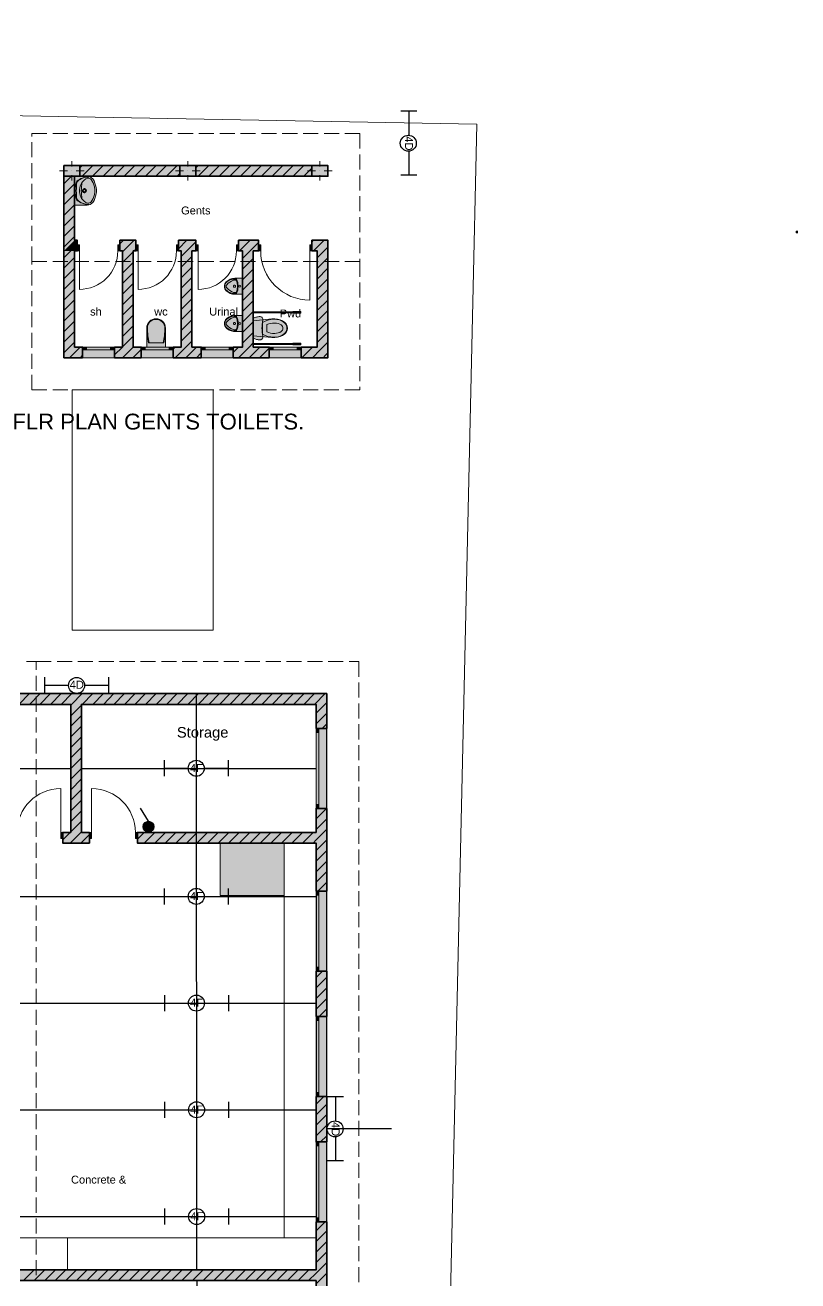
# Model space of a CAD drawing. Header units: millimetres. Extents: x 140718 to 249917, y 39137 to 308394.
# Drawn here: x 235426 to 249917, y 100326 to 123857 of the extents above; entities that cross this region are included whole.
import ezdxf

# ---------------------------------------------------------------- set-up
doc = ezdxf.new("R2010")
doc.units = ezdxf.units.MM
doc.layers.get('0').update_dxf_attribs({"color": 1})
for name, color, linetype in [('lights', 1, 'Continuous'), ('PDF_2D Drafting - General', 7, 'Continuous'), ('PLACEMENT', 40, 'Continuous')]:
    doc.layers.add(name, color=color, linetype=linetype)
for name, color, linetype, true_color in [('PDF_Geometry', 7, 'Continuous', 0xff6600), ('PDF_Interior$-$Furniture$', 7, 'Continuous', 0x6a6a6a), ('PDF_Shell - Roof', 7, 'Continuous', 0xbf8080), ('PDF_Solid Fills', 7, 'Continuous', 0xffffff), ('PDF_Structural - Bearing', 7, 'Continuous', 0xffffff)]:
    doc.layers.add(name, color=color, linetype=linetype, true_color=true_color)
doc.styles.add('PDF Arial-BoldMT', font='arial.ttf')
doc.styles.add('PDF ArialMT', font='arial.ttf')
doc.styles.get("Standard").update_dxf_attribs({"font": 'arial.ttf'})

# ---------------------------------------------------------------- blocks, each defined once
blk = doc.blocks.new('4feet')
at = {"layer": 'lights'}
for p, q in [((-599, 151), (-599, -149)), ((-599, 1), (-149, 1)), ((151, 1), (601, 1)), ((601, 151), (601, -149))]:
    blk.add_line(p, q, dxfattribs=at)
blk.add_circle((1, 1), 150, dxfattribs=at)
at = {"layer": 'lights', "insert": (-118, 81), "char_height": 150, "attachment_point": 1}
blk.add_mtext_dynamic_manual_height_columns('4F', width=300, gutter_width=12.5, heights=[0], dxfattribs=at)
blk = doc.blocks.new('4security')
at = {"layer": 'lights'}
for p, q in [((-601, 157), (-601, -143)), ((-601, 7), (-150, 7)), ((150, 7), (600, 7)), ((600, 157), (600, -143))]:
    blk.add_line(p, q, dxfattribs=at)
blk.add_circle((0, 0), 150, dxfattribs=at)
at = {"layer": 'lights', "insert": (-131, 87), "char_height": 150, "attachment_point": 1}
blk.add_mtext_dynamic_manual_height_columns('4D', width=150, gutter_width=12.5, heights=[0], dxfattribs=at)
blk = doc.blocks.new('4sec')
at = {"layer": 'lights'}
blk.add_blockref('4security', (8, -3), dxfattribs=at)
blk = doc.blocks.new('1G1W')
h = blk.add_hatch()
h.set_pattern_fill('ANGLE', color=256)
h.set_pattern_definition([(0, (-2135.7975, -2014.7485), (0, 6.985), [5.08, -1.905]), (90, (-2135.7975, -2014.7485), (-6.985, 4e-16), [5.08, -1.905])])
h.paths.add_polyline_path([(100, 0, 1), (-100, 0, 1)])
blk.add_line((-154, 344), (-4, 100))
blk.add_circle((0, 0), 100)

msp = doc.modelspace()

# ---------------------------------------------------------------- hatches: boundary and pattern name
at = {"layer": 'PDF_Interior$-$Furniture$', "true_color": 0xffffff, "transparency": 33554559}
for points in [[(236583, 120485), (236591, 120485), (236599, 120485), (236615, 120487), (236630, 120491), (236645, 120497), (236659, 120505), (236673, 120514), (236685, 120524), (236696, 120536), (236708, 120554), (236719, 120572), (236728, 120591), (236736, 120611), (236744, 120634), (236749, 120652), (236754, 120673), (236758, 120694), (236761, 120715), (236763, 120736), (236764, 120755), (236763, 120774), (236761, 120795), (236758, 120816), (236754, 120837), (236749, 120858), (236743, 120879), (236736, 120899), (236728, 120918), (236719, 120938), (236708, 120956), (236696, 120974), (236685, 120986), (236673, 120996), (236659, 121005), (236645, 121013), (236630, 121018), (236615, 121022), (236599, 121025), (236583, 121025), (236354, 121025), (236354, 120485)], [(239504, 119113), (239361, 119113), (239350, 119113), (239339, 119113), (239328, 119111), (239317, 119109), (239306, 119107), (239295, 119104), (239285, 119100), (239274, 119096), (239264, 119091), (239254, 119086), (239244, 119080), (239234, 119074), (239225, 119068), (239216, 119061), (239208, 119054), (239200, 119046), (239192, 119038), (239184, 119029), (239178, 119019), (239173, 119008), (239169, 118998), (239166, 118986), (239164, 118975), (239164, 118963), (239504, 118963)], [(239504, 118813), (239504, 118963), (239164, 118963), (239164, 118952), (239166, 118940), (239169, 118929), (239173, 118918), (239178, 118908), (239184, 118898), (239192, 118889), (239200, 118880), (239208, 118873), (239216, 118866), (239225, 118859), (239234, 118852), (239244, 118846), (239254, 118841), (239264, 118836), (239274, 118831), (239285, 118827), (239295, 118823), (239306, 118820), (239317, 118817), (239328, 118815), (239339, 118814), (239350, 118813), (239361, 118813)], [(239504, 118416), (239361, 118416), (239350, 118416), (239339, 118416), (239328, 118414), (239317, 118412), (239306, 118410), (239295, 118407), (239285, 118403), (239274, 118399), (239264, 118394), (239254, 118389), (239244, 118383), (239234, 118377), (239225, 118371), (239216, 118364), (239208, 118357), (239200, 118350), (239192, 118341), (239184, 118332), (239178, 118322), (239173, 118312), (239169, 118301), (239166, 118289), (239164, 118278), (239164, 118266), (239504, 118266)], [(239704, 117991), (239719, 117984), (239734, 117978), (239750, 117972), (239766, 117968), (239782, 117965), (239799, 117962), (239816, 117961), (239832, 117960), (239844, 117961), (239855, 117965), (239865, 117971), (239873, 117979), (239879, 117989), (239883, 118000), (239885, 118012), (239884, 118023), (239877, 118061), (239872, 118100), (239869, 118139), (239868, 118178), (239869, 118217), (239872, 118255), (239877, 118294), (239884, 118332), (239885, 118344), (239883, 118355), (239879, 118366), (239873, 118376), (239865, 118384), (239855, 118390), (239844, 118394), (239832, 118395), (239816, 118395), (239799, 118393), (239782, 118391), (239766, 118387), (239750, 118383), (239734, 118378), (239719, 118371), (239704, 118364)], [(237883, 118355), (237874, 118355), (237866, 118354), (237857, 118353), (237849, 118352), (237840, 118350), (237832, 118348), (237824, 118345), (237816, 118342), (237808, 118338), (237800, 118335), (237793, 118330), (237786, 118326), (237779, 118321), (237772, 118316), (237765, 118310), (237759, 118304), (237753, 118298), (237748, 118292), (237742, 118285), (237737, 118278), (237733, 118271), (237729, 118263), (237725, 118256), (237721, 118248), (237718, 118240), (237715, 118232), (237713, 118224), (237711, 118215), (237710, 118207), (237709, 118198), (237708, 118190), (237708, 118181), (237708, 117825), (237883, 117825)], [(237883, 118355), (237883, 117825), (238058, 117825), (238058, 118181), (238058, 118190), (238057, 118198), (238056, 118207), (238054, 118215), (238053, 118224), (238050, 118232), (238048, 118240), (238045, 118248), (238041, 118256), (238037, 118263), (238033, 118271), (238028, 118278), (238023, 118285), (238018, 118292), (238013, 118298), (238007, 118304), (238000, 118310), (237994, 118316), (237987, 118321), (237980, 118326), (237973, 118330), (237965, 118335), (237958, 118338), (237950, 118342), (237942, 118345), (237934, 118348), (237925, 118350), (237917, 118352), (237909, 118353), (237900, 118354), (237892, 118355)], [(239504, 118116), (239504, 118266), (239164, 118266), (239164, 118255), (239166, 118243), (239169, 118232), (239173, 118221), (239178, 118211), (239184, 118201), (239192, 118192), (239200, 118183), (239208, 118176), (239216, 118169), (239225, 118162), (239234, 118156), (239244, 118149), (239254, 118144), (239264, 118139), (239274, 118134), (239285, 118130), (239295, 118126), (239306, 118123), (239317, 118120), (239328, 118119), (239339, 118117), (239350, 118117), (239361, 118116)], [(240157, 118008), (240207, 118021), (240254, 118040), (240291, 118065), (240320, 118098), (240337, 118137), (240344, 118178), (240337, 118219), (240320, 118257), (240291, 118290), (240254, 118316), (240207, 118335), (240157, 118347), (240106, 118353), (240054, 118351), (239704, 118319), (239704, 118037), (240054, 118004), (240106, 118003)]]:
    msp.add_hatch(color=7, dxfattribs=at).paths.add_polyline_path(points)
at = {"layer": 'PDF_Structural - Bearing', "transparency": 33554559}
for color, points in [(7, [(236154, 119625), (236354, 119825), (236404, 119825), (236404, 119740), (236404, 119625)]), (7, [(237204, 119825), (237504, 119825), (237504, 119740), (237504, 119625), (237204, 119625), (237204, 119740)]), (7, [(238304, 119740), (238304, 119825), (238629, 119825), (238629, 119740), (238629, 119625), (238304, 119625)]), (7, [(239429, 119740), (239429, 119825), (239804, 119825), (239804, 119740), (239804, 119625), (239429, 119625)]), (7, [(240804, 119825), (241104, 119825), (240904, 119625), (240804, 119625), (240804, 119740)]), (7, [(236154, 117625), (236354, 117825), (236504, 117825), (236504, 117775), (236504, 117625)]), (256, [(237104, 117825), (237104, 117775), (237104, 117625), (236504, 117625), (236504, 117775), (236504, 117825)]), (7, [(237104, 117775), (237104, 117825), (237604, 117825), (237604, 117775), (237604, 117625), (237104, 117625)]), (256, [(238204, 117825), (238204, 117775), (238204, 117625), (237604, 117625), (237604, 117775), (237604, 117825)]), (7, [(238204, 117625), (238204, 117775), (238204, 117825), (238729, 117825), (238729, 117775), (238729, 117625)]), (256, [(239329, 117825), (239329, 117775), (239329, 117625), (238729, 117625), (238729, 117775), (238729, 117825)]), (7, [(239329, 117625), (239329, 117775), (239329, 117825), (240004, 117825), (240004, 117775), (240004, 117625)]), (256, [(240604, 117825), (240604, 117775), (240604, 117625), (240004, 117625), (240004, 117775), (240004, 117825)]), (7, [(240604, 117775), (240604, 117825), (240904, 117825), (241104, 117625), (240604, 117625)]), (7, [(241083, 111330), (241083, 110680), (240933, 110680), (240883, 110680), (240883, 111130)]), (256, [(240883, 109180), (240883, 110680), (240933, 110680), (241083, 110680), (241083, 109180), (240933, 109180)]), (7, [(240883, 107630), (240883, 109180), (240933, 109180), (241083, 109180), (241083, 107630), (240933, 107630)]), (7, [(236133, 108730), (236633, 108730), (236633, 108615), (236633, 108530), (236133, 108530), (236133, 108615)]), (7, [(237533, 108730), (240883, 108730), (240883, 108530), (237533, 108530), (237533, 108615)]), (256, [(240883, 106130), (240883, 107630), (240933, 107630), (241083, 107630), (241083, 106130), (240933, 106130)]), (7, [(240883, 105281), (240883, 106130), (240933, 106130), (241083, 106130), (241083, 105281), (240933, 105281)]), (256, [(240883, 103781), (240883, 105281), (240933, 105281), (241083, 105281), (241083, 103781), (240933, 103781)]), (7, [(240883, 102931), (240883, 103781), (240933, 103781), (241083, 103781), (241083, 102931), (240933, 102931)]), (256, [(240883, 101431), (240883, 102931), (240933, 102931), (241083, 102931), (241083, 101431), (240933, 101431)]), (7, [(240883, 99431), (240883, 101431), (240933, 101431), (241083, 101431), (241083, 99431), (240933, 99431)])]:
    msp.add_hatch(color=color, dxfattribs=at).paths.add_polyline_path(points)

# ---------------------------------------------------------------- linework, layer by layer
at = {"layer": 'PDF_2D Drafting - General', "color": 8, "lineweight": 15, "true_color": 0x7f7f7f}
for points in [[(142093, 41467), (142712, 123857), (243894, 121999), (242082, 41467)], [(240283, 101131), (240283, 108530)], [(232485, 106830), (232485, 101131), (240883, 101131)], [(236223, 100531), (236223, 101131)]]:
    msp.add_lwpolyline(points, dxfattribs=at)
at = {"layer": 'PDF_2D Drafting - General', "lineweight": 13}
msp.add_lwpolyline([(236306, 117025), (238954, 117025), (238954, 112519), (236306, 112519)], close=True, dxfattribs=at)
at = {"layer": 'PDF_Geometry', "color": 39, "lineweight": 13, "true_color": 0x573938}
msp.add_lwpolyline([(249917, 119996), (249884, 119996), (249884, 119963), (249917, 119963)], dxfattribs=at)
at = {"layer": 'PDF_Interior$-$Furniture$', "lineweight": 20}
for points in [[(236764, 120755, 0.018679), (236763, 120774, 0.096344), (236719, 120938, 0.049445), (236696, 120974, 0.227462), (236588, 121025, 0.010566), (236583, 121025), (236354, 121025), (236354, 120485), (236583, 120485, 0.010647), (236588, 120485, 0.227449), (236696, 120536, 0.049467), (236719, 120572, 0.096326), (236763, 120736, 0.018663)], [(236725, 120829, 0.12806), (236663, 120964, 0.218033), (236602, 120992, 0.016418), (236597, 120992, 0.156079), (236483, 120898, 0.135923), (236448, 120774, 0.018288), (236449, 120755, 0.018247), (236448, 120736, 0.135923), (236483, 120611, 0.156083), (236597, 120518, 0.016418), (236602, 120518, 0.218028), (236663, 120546, 0.128026), (236725, 120681, 0.058839), (236734, 120755, 0.058852)], [(239386, 119077, 0.25868), (239342, 119100, 0.025019), (239338, 119100, 0.148208), (239206, 119044, 0.211776), (239170, 118963, 0.211797), (239206, 118883, 0.148206), (239338, 118827, 0.025043), (239342, 118826, 0.25868), (239386, 118850, 0.079386), (239398, 118877, 0.057137), (239408, 118963, 0.05713), (239398, 119050, 0.079389)], [(239386, 118380, 0.258643), (239342, 118404, 0.022546), (239338, 118403, 0.148128), (239206, 118347, 0.211743), (239170, 118266, 0.211685), (239206, 118186, 0.148133), (239338, 118130, 0.022546), (239342, 118129, 0.258656), (239386, 118153, 0.079228), (239398, 118180, 0.057106), (239408, 118266, 0.05712), (239398, 118353, 0.079228)], [(240116, 118345, 0.013772), (240102, 118345, 0.005905), (240092, 118345, 0.133325), (239877, 118287), (239877, 118178), (239877, 118069, 0.133373), (240092, 118010, 0.005905), (240102, 118011, 0.013772), (240116, 118010, 0.214635), (240308, 118097, 0.158582), (240335, 118178, 0.158576), (240308, 118259, 0.214592)], [(240229, 118240, 0.140197), (240106, 118275, 0.004945), (240101, 118275, 0.100905), (239959, 118246), (239959, 118178), (239959, 118109, 0.100905), (240101, 118080, 0.004945), (240106, 118080, 0.140199), (240229, 118116, 0.234015), (240261, 118178, 0.234015)]]:
    msp.add_lwpolyline(points, format="xyb", close=True, dxfattribs=at)
for points in [[(236365, 120749, 0.055586), (236382, 120601, 0.166138), (236397, 120576, 0.173325), (236612, 120499, 0.003235), (236618, 120499, -0.00439), (236612, 120499, -0.182842), (236412, 120575, -0.179667), (236397, 120603, -0.033327), (236386, 120755, -0.032529), (236397, 120907, -0.179182), (236412, 120935, -0.182799), (236614, 121011, 0.172867), (236397, 120934, 0.16266), (236382, 120909, 0.055268), (236365, 120760)], [(236492, 120906, 0.038282), (236480, 120755, 0.038246), (236492, 120604)], [(239199, 119046, 0.204179), (239163, 118963, 0.204196), (239199, 118880, 0.095033), (239273, 118831, 0.104397), (239356, 118813, 0.005731), (239361, 118813), (239504, 118813), (239504, 119113), (239361, 119113, 0.005731), (239356, 119113, 0.104528), (239273, 119096, 0.095029), (239199, 119046)], [(239378, 119078, 0.087907), (239356, 119082, 0.090302), (239334, 119078, 0.105757), (239207, 118993, 0.187475), (239196, 118963, 0.187532), (239208, 118934, 0.105757), (239333, 118849, 0.090307), (239356, 118845, 0.087907), (239378, 118848)], [(239199, 118350, 0.204095), (239163, 118266, 0.20418), (239199, 118183, 0.095256), (239273, 118134, 0.104538), (239356, 118116, 0.002869), (239361, 118116), (239504, 118116), (239504, 118416), (239361, 118416, 0.002869), (239356, 118416, 0.104528), (239273, 118399, 0.095136), (239199, 118350)], [(239378, 118382, 0.087366), (239356, 118385, 0.09035), (239334, 118381, 0.105763), (239207, 118296, 0.187476), (239196, 118266, 0.187484), (239208, 118237, 0.10582), (239333, 118152, 0.090843), (239356, 118148, 0.087366), (239378, 118152)], [(238058, 118181, 0.414314), (237883, 118355, 0.414325), (237708, 118181), (237708, 117825), (238058, 117825), (238058, 118181, -0.04745), (238028, 117903), (237738, 117903, -0.04745), (237708, 118181)], [(238016, 117903, 0.047856), (238047, 118181, 0.414235), (237883, 118344, 0.414422), (237720, 118182, 0.04783), (237750, 117903)]]:
    msp.add_lwpolyline(points, format="xyb", dxfattribs=at)
for points in [[(236354, 120840), (236354, 120670)], [(236492, 120755), (236521, 120755)], [(236537, 120800), (236537, 120771)], [(236537, 120738), (236537, 120709)], [(236554, 120755), (236583, 120755)], [(239334, 118971), (239334, 118955)], [(239346, 118982), (239361, 118982)], [(239361, 118944), (239346, 118944)], [(239373, 118971), (239373, 118955)], [(239334, 118274), (239334, 118258)], [(239346, 118285), (239361, 118285)], [(239361, 118248), (239346, 118248)], [(239373, 118274), (239373, 118258)], [(239877, 118287), (239877, 118287)], [(239959, 118246), (239959, 118246)], [(240102, 118345), (240102, 118345)], [(240106, 118275), (240106, 118275)], [(240229, 118240), (240229, 118240)], [(240261, 118178), (240261, 118178)], [(240308, 118259), (240308, 118259)], [(240335, 118178), (240335, 118178)], [(240102, 118011), (240102, 118011)], [(240106, 118080), (240106, 118080)], [(240229, 118116), (240229, 118116)], [(240308, 118097), (240308, 118097)]]:
    msp.add_lwpolyline(points, dxfattribs=at)
for points in [[(239709, 118495), (239704, 118495), (239704, 118455), (239709, 118455)], [(239719, 117984), (239734, 117978), (239750, 117972), (239766, 117968), (239782, 117965), (239799, 117962), (239816, 117961), (239832, 117960), (239844, 117961), (239855, 117965), (239865, 117971), (239873, 117979), (239879, 117989), (239883, 118000), (239885, 118012), (239884, 118023), (239877, 118061), (239872, 118100), (239869, 118139), (239868, 118178), (239869, 118217), (239872, 118255), (239877, 118294), (239884, 118332), (239885, 118344), (239883, 118355), (239879, 118366), (239873, 118376), (239865, 118384), (239855, 118390), (239844, 118394), (239832, 118395), (239816, 118395), (239799, 118393), (239782, 118391), (239766, 118387), (239750, 118383), (239734, 118378), (239719, 118371), (239704, 118364), (239704, 117991)], [(240444, 118465), (240444, 118485), (239709, 118485), (239709, 118465)], [(240594, 118460), (240594, 118490), (240444, 118490), (240444, 118460)], [(240207, 118021), (240254, 118040), (240291, 118065), (240320, 118098), (240337, 118137), (240344, 118178), (240337, 118219), (240320, 118257), (240291, 118290), (240254, 118316), (240207, 118335), (240157, 118347), (240106, 118353), (240054, 118351), (239704, 118319), (239704, 118037), (240054, 118004), (240106, 118003), (240157, 118008)], [(239709, 117900), (239704, 117900), (239704, 117860), (239709, 117860)], [(240594, 117865), (240594, 117895), (240444, 117895), (240444, 117865)], [(240444, 117870), (240444, 117890), (239709, 117890), (239709, 117870)]]:
    msp.add_lwpolyline(points, close=True, dxfattribs=at)
at = {"layer": 'PDF_Interior$-$Furniture$', "color": 104, "lineweight": 20, "true_color": 0x029e21}
msp.add_lwpolyline([(240283, 107550), (239083, 107550), (239083, 108530), (240283, 108530)], close=True, dxfattribs=at)
at = {"layer": 'PDF_Interior$-$Furniture$', "lineweight": 20}
for radius in [35, 25]:
    msp.add_circle((236537, 120755), radius, dxfattribs=at)
for centre, radius, start, end in [((236612, 120664), 347, 89.0576, 90.0192), ((236613, 120684), 327, 89.1993, 89.8894), ((239351, 119070), 44.6, 36.1949, 77.4139), ((239273, 119014), 141, 9.4114, 35.6567), ((239273, 118913), 141, 324.3438, 350.588), ((239019, 118963), 400, 0.0553, 10.6743), ((239019, 118964), 400, 349.326, 359.9464), ((239351, 118857), 44.6, 282.5853, 323.8063), ((239351, 118373), 44.5, 36.16, 77.445), ((239273, 118317), 141, 9.4139, 35.665), ((239351, 118160), 44.5, 282.5527, 323.8385), ((239273, 118216), 141, 324.3353, 350.5966), ((239020, 118266), 400, 0.052, 10.6777), ((239020, 118267), 400, 349.324, 359.9462)]:
    msp.add_arc(centre, radius, start, end, dxfattribs=at)
for points in [[(236365, 120755), (236365, 120757), (236365, 120758), (236365, 120760)], [(236365, 120749), (236365, 120751), (236365, 120753), (236365, 120755)], [(239334, 118971), (239334, 118977), (239339, 118982), (239345, 118982)], [(239345, 118944), (239339, 118944), (239334, 118949), (239334, 118955)], [(239360, 118982), (239366, 118982), (239372, 118977), (239372, 118971)], [(239372, 118955), (239372, 118949), (239366, 118944), (239360, 118944)], [(239454, 118982), (239444, 118982), (239435, 118974), (239435, 118963)], [(239435, 118963), (239435, 118953), (239444, 118945), (239454, 118945)], [(239473, 118963), (239473, 118974), (239464, 118982), (239454, 118982)], [(239454, 118945), (239464, 118945), (239473, 118953), (239473, 118963)], [(237719, 118179), (237719, 118180), (237719, 118181), (237719, 118181)], [(239334, 118274), (239334, 118280), (239339, 118285), (239345, 118285)], [(239345, 118248), (239339, 118248), (239334, 118252), (239334, 118258)], [(239360, 118285), (239366, 118285), (239372, 118280), (239372, 118274)], [(239372, 118258), (239372, 118252), (239366, 118248), (239360, 118248)], [(239454, 118285), (239444, 118285), (239435, 118277), (239435, 118266)], [(239435, 118266), (239435, 118256), (239444, 118248), (239454, 118248)], [(239473, 118266), (239473, 118277), (239464, 118285), (239454, 118285)], [(239454, 118248), (239464, 118248), (239473, 118256), (239473, 118266)]]:
    msp.add_open_spline(points, degree=3, dxfattribs=at)
at = {"layer": 'PDF_Interior$-$Furniture$', "color": 7, "lineweight": 0, "true_color": 0xffffff, "transparency": 33554559}
for points in [[(239709, 118455), (239709, 118495), (239704, 118455), (239704, 118495)], [(239709, 118465), (240444, 118465), (239709, 118485), (240444, 118485)], [(240444, 118460), (240594, 118460), (240444, 118490), (240594, 118490)], [(239709, 117860), (239709, 117900), (239704, 117860), (239704, 117900)], [(240444, 117865), (240594, 117865), (240444, 117895), (240594, 117895)], [(239709, 117870), (240444, 117870), (239709, 117890), (240444, 117890)], [(240283, 107550), (239083, 107550), (240283, 108530), (239083, 108530)]]:
    msp.add_solid(points, dxfattribs=at)
at = {"layer": 'PDF_Shell - Roof', "lineweight": 13}
for points in [[(235554, 121772), (235554, 121825), (235836, 121825)], [(235554, 121381), (235554, 121663)], [(235945, 121825), (236228, 121825)], [(236337, 121825), (236619, 121825)], [(236728, 121825), (237010, 121825)], [(237119, 121825), (237401, 121825)], [(237510, 121825), (237792, 121825)], [(237901, 121825), (238183, 121825)], [(238293, 121825), (238575, 121825)], [(238684, 121825), (238966, 121825)], [(239075, 121825), (239357, 121825)], [(239466, 121825), (239748, 121825)], [(239857, 121825), (240139, 121825)], [(240248, 121825), (240531, 121825)], [(240640, 121825), (240922, 121825)], [(241031, 121825), (241313, 121825)], [(241422, 121825), (241704, 121825), (241704, 121543)], [(241704, 121434), (241704, 121151)], [(235554, 120990), (235554, 121272)], [(241704, 121042), (241704, 120760)], [(235554, 120599), (235554, 120881)], [(235554, 120207), (235554, 120490)], [(241704, 120651), (241704, 120369)], [(241704, 120260), (241704, 119978)], [(235554, 119816), (235554, 120098)], [(241704, 119869), (241704, 119587)], [(235554, 119707), (235554, 119425), (235836, 119425)], [(235554, 119372), (235554, 119425)], [(235945, 119425), (236228, 119425)], [(236337, 119425), (236619, 119425)], [(236728, 119425), (237010, 119425)], [(237119, 119425), (237401, 119425)], [(237510, 119425), (237792, 119425)], [(237901, 119425), (238183, 119425)], [(238293, 119425), (238575, 119425)], [(238684, 119425), (238966, 119425)], [(239075, 119425), (239357, 119425)], [(239466, 119425), (239748, 119425)], [(239857, 119425), (240139, 119425)], [(240248, 119425), (240531, 119425)], [(240640, 119425), (240922, 119425)], [(241031, 119425), (241313, 119425)], [(241422, 119425), (241704, 119425), (241704, 119478)], [(241704, 119425), (241704, 119143)], [(235554, 118981), (235554, 119263)], [(235554, 118590), (235554, 118872)], [(241704, 119034), (241704, 118752)], [(241704, 118643), (241704, 118360)], [(235554, 118199), (235554, 118481)], [(241704, 118251), (241704, 117969)], [(235554, 117808), (235554, 118090)], [(235554, 117416), (235554, 117699)], [(241704, 117860), (241704, 117578)], [(241704, 117469), (241704, 117187)], [(235836, 117025), (235554, 117025), (235554, 117307)], [(236227, 117025), (235945, 117025)], [(236618, 117025), (236336, 117025)], [(237009, 117025), (236727, 117025)], [(237401, 117025), (237118, 117025)], [(237792, 117025), (237510, 117025)], [(238183, 117025), (237901, 117025)], [(238574, 117025), (238292, 117025)], [(238965, 117025), (238683, 117025)], [(239357, 117025), (239074, 117025)], [(239748, 117025), (239465, 117025)], [(240139, 117025), (239857, 117025)], [(240530, 117025), (240248, 117025)], [(240921, 117025), (240639, 117025)], [(241312, 117025), (241030, 117025)], [(241704, 117078), (241704, 117025), (241421, 117025)], [(235634, 111775), (235634, 111930), (235452, 111930)], [(235634, 111930), (235916, 111930)], [(236025, 111930), (236307, 111930)], [(236416, 111930), (236698, 111930)], [(236807, 111930), (237089, 111930)], [(237198, 111930), (237481, 111930)], [(237590, 111930), (237872, 111930)], [(237981, 111930), (238263, 111930)], [(238372, 111930), (238654, 111930)], [(238763, 111930), (239045, 111930)], [(239154, 111930), (239436, 111930)], [(239545, 111930), (239828, 111930)], [(239937, 111930), (240219, 111930)], [(240328, 111930), (240610, 111930)], [(240719, 111930), (241001, 111930)], [(241110, 111930), (241392, 111930)], [(241501, 111930), (241683, 111930), (241683, 111648)], [(235634, 111384), (235634, 111666)], [(241683, 111539), (241683, 111256)], [(235634, 110992), (235634, 111275)], [(241683, 111147), (241683, 110865)], [(235634, 110601), (235634, 110884)], [(241683, 110756), (241683, 110474)], [(235634, 110210), (235634, 110492)], [(241683, 110365), (241683, 110083)], [(235634, 109819), (235634, 110101)], [(241683, 109974), (241683, 109692)], [(235634, 109428), (235634, 109710)], [(241683, 109583), (241683, 109301)], [(235634, 109037), (235634, 109319)], [(241683, 109192), (241683, 108909)], [(235634, 108645), (235634, 108928)], [(241683, 108800), (241683, 108518)], [(235634, 108254), (235634, 108537)], [(241683, 108409), (241683, 108127)], [(235634, 107863), (235634, 108145)], [(241683, 108018), (241683, 107736)], [(235634, 107472), (235634, 107754)], [(241683, 107627), (241683, 107345)], [(235634, 107081), (235634, 107363)], [(241683, 107236), (241683, 106954)], [(235634, 106690), (235634, 106972)], [(241683, 106844), (241683, 106562)], [(235634, 106298), (235634, 106581)], [(241683, 106453), (241683, 106171)], [(235634, 105907), (235634, 106189)], [(241683, 106062), (241683, 105780)], [(235634, 105516), (235634, 105798)], [(241683, 105671), (241683, 105389)], [(235634, 105125), (235634, 105407)], [(241683, 105280), (241683, 104998)], [(235634, 104734), (235634, 105016)], [(241683, 104889), (241683, 104606)], [(235634, 104343), (235634, 104625)], [(241683, 104497), (241683, 104215)], [(235634, 103951), (235634, 104234)], [(241683, 104106), (241683, 103824)], [(235634, 103560), (235634, 103842)], [(241683, 103715), (241683, 103433)], [(235634, 103169), (235634, 103451)], [(241683, 103324), (241683, 103042)], [(235634, 102778), (235634, 103060)], [(241683, 102933), (241683, 102651)], [(235634, 102387), (235634, 102669)], [(241683, 102541), (241683, 102259)], [(235634, 101995), (235634, 102278)], [(241683, 102150), (241683, 101868)], [(235634, 101604), (235634, 101886)], [(241683, 101759), (241683, 101477)], [(235634, 101213), (235634, 101495)], [(241683, 101368), (241683, 101086)], [(235634, 100822), (235634, 101104)], [(241683, 100977), (241683, 100695)], [(235634, 100431), (235634, 100713)], [(241683, 100586), (241683, 100303)]]:
    msp.add_lwpolyline(points, dxfattribs=at)
at = {"layer": 'PDF_Solid Fills', "lineweight": 0, "transparency": 33554559}
msp.add_solid([(249884, 119963), (249884, 119996), (249917, 119963), (249917, 119996)], dxfattribs=at)
at = {"layer": 'PDF_Structural - Bearing', "color": 14, "lineweight": 35, "true_color": 0xa80f02}
for points in [[(236154, 121225), (236154, 121025), (236454, 121025), (236454, 121225)], [(238329, 121225), (238329, 121025), (238629, 121025), (238629, 121225)], [(240804, 121225), (240804, 121025), (241104, 121025), (241104, 121225)]]:
    msp.add_lwpolyline(points, close=True, dxfattribs=at)
at = {"layer": 'PDF_Structural - Bearing', "color": 1, "lineweight": 0}
for points in [[(236304, 121205), (236304, 121305)], [(238479, 121205), (238479, 121305)], [(240954, 121205), (240954, 121305)], [(236224, 121125), (236074, 121125)], [(236304, 121125), (236304, 121125)], [(236304, 121045), (236304, 120945)], [(236384, 121125), (236534, 121125)], [(238399, 121125), (238249, 121125)], [(238479, 121125), (238479, 121125)], [(238479, 121045), (238479, 120945)], [(238559, 121125), (238709, 121125)], [(240874, 121125), (240724, 121125)], [(240954, 121125), (240954, 121125)], [(240954, 121045), (240954, 120945)], [(241034, 121125), (241184, 121125)]]:
    msp.add_lwpolyline(points, dxfattribs=at)
at = {"layer": 'PDF_Structural - Bearing', "color": 7, "lineweight": 13}
for points in [[(236454, 121184), (236495, 121225)], [(236493, 121025), (236693, 121225)], [(236691, 121025), (236891, 121225)], [(236889, 121025), (237089, 121225)], [(237087, 121025), (237287, 121225)], [(237285, 121025), (237485, 121225)], [(237483, 121025), (237683, 121225)], [(237681, 121025), (237881, 121225)], [(237879, 121025), (238079, 121225)], [(238077, 121025), (238277, 121225)], [(238629, 121181), (238673, 121225)], [(238671, 121025), (238871, 121225)], [(238869, 121025), (239069, 121225)], [(239067, 121025), (239267, 121225)], [(239265, 121025), (239465, 121225)], [(239463, 121025), (239662, 121225)], [(239661, 121025), (239860, 121225)], [(239859, 121025), (240059, 121225)], [(240057, 121025), (240257, 121225)], [(240254, 121025), (240454, 121225)], [(240452, 121025), (240652, 121225)], [(236295, 121025), (236154, 120884)], [(238275, 121025), (238329, 121079)], [(240650, 121025), (240804, 121178)], [(236354, 120886), (236154, 120686)], [(236354, 120688), (236154, 120488)], [(236354, 120490), (236154, 120290)], [(236354, 120292), (236154, 120092)], [(236354, 120094), (236154, 119894)], [(236354, 119896), (236154, 119696)]]:
    msp.add_lwpolyline(points, dxfattribs=at)
at = {"layer": 'PDF_Structural - Bearing', "color": 7, "lineweight": 35}
for points in [[(238329, 121225), (236454, 121225)], [(240804, 121225), (238629, 121225)], [(236154, 121025), (236154, 119625), (236154, 117625), (236504, 117625), (236504, 117775), (236504, 117825), (236354, 117825), (236354, 119625), (236404, 119625), (236404, 119740), (236404, 119825), (236354, 119825), (236354, 121025)], [(236454, 121025), (238329, 121025)], [(238629, 121025), (240804, 121025)], [(236404, 119625), (236367, 119625), (236404, 119625), (236404, 119740), (236404, 119825), (236367, 119825), (236404, 119825)], [(237504, 119825), (237204, 119825), (237204, 119740), (237204, 119625), (237254, 119625), (237254, 117825), (237104, 117825), (237104, 117775), (237104, 117625), (237604, 117625), (237604, 117775), (237604, 117825), (237454, 117825), (237454, 119625), (237504, 119625), (237504, 119740), (237504, 119625), (237467, 119625), (237504, 119625)], [(237204, 119625), (237241, 119625), (237204, 119625), (237204, 119740), (237204, 119825), (237241, 119825), (237204, 119825)], [(238629, 119825), (238304, 119825), (238304, 119740), (238304, 119625), (238354, 119625), (238354, 117825), (238204, 117825), (238204, 117775), (238204, 117625), (238729, 117625), (238729, 117775), (238729, 117825), (238554, 117825), (238554, 119625), (238629, 119625), (238629, 119740), (238629, 119625), (238592, 119625), (238629, 119625)], [(238304, 119625), (238341, 119625), (238304, 119625), (238304, 119740), (238304, 119825), (238341, 119825), (238304, 119825)], [(239429, 119625), (239466, 119625), (239429, 119625), (239429, 119740), (239429, 119625), (239504, 119625), (239504, 117825), (239329, 117825), (239329, 117775), (239329, 117625), (240004, 117625), (240004, 117775), (240004, 117825), (239704, 117825), (239704, 119625), (239804, 119625), (239804, 119740), (239804, 119825), (239429, 119825)], [(239804, 119625), (239767, 119625), (239804, 119625), (239804, 119740), (239804, 119825), (239767, 119825), (239804, 119825)], [(240804, 119625), (240841, 119625), (240804, 119625), (240804, 119740), (240804, 119825), (240841, 119825), (240804, 119825)], [(236504, 117825), (236504, 117775)], [(237104, 117825), (237104, 117775)], [(237604, 117825), (237604, 117775)], [(238204, 117825), (238204, 117775)], [(238729, 117825), (238729, 117775)], [(239329, 117825), (239329, 117775)], [(240004, 117825), (240004, 117775)], [(240604, 117825), (240604, 117775)], [(231884, 110680), (231834, 110680), (231684, 110680), (231684, 111330), (241083, 111330), (241083, 110680), (240933, 110680), (240883, 110680), (240883, 111130), (236483, 111130), (236483, 108730), (236633, 108730), (236633, 108615), (236633, 108530), (236596, 108530), (236633, 108530)], [(236133, 108730), (236133, 108615), (236133, 108730), (236171, 108730), (236133, 108730), (236283, 108730), (236283, 111130), (231884, 111130), (231884, 110680), (231834, 110680)], [(240883, 110680), (240933, 110680)], [(237533, 108730), (237533, 108615), (237533, 108530), (237533, 108615), (237533, 108730), (237570, 108730), (237533, 108730), (240883, 108730), (240883, 109180), (240933, 109180), (241083, 109180), (241083, 107630), (240933, 107630), (240883, 107630), (240883, 108530), (237533, 108530), (237570, 108530), (237533, 108530)], [(240883, 109180), (240933, 109180)], [(236133, 108530), (236133, 108615), (236133, 108530), (236171, 108530), (236133, 108530), (236633, 108530), (236633, 108615), (236633, 108730), (236596, 108730), (236633, 108730)], [(240883, 107630), (240933, 107630)], [(240883, 106130), (240933, 106130)], [(240883, 105281), (240933, 105281)], [(240883, 103781), (240933, 103781)], [(240883, 102931), (240933, 102931)], [(231834, 100731), (231884, 100731), (231884, 100531), (240883, 100531), (240883, 101431), (240933, 101431), (241083, 101431), (241083, 99431), (240933, 99431), (240883, 99431), (240883, 100331), (231884, 100331), (231884, 97981), (231834, 97981)], [(240883, 101431), (240933, 101431)]]:
    msp.add_lwpolyline(points, dxfattribs=at)
at = {"layer": 'PDF_Structural - Bearing', "lineweight": 0}
for points in [[(237273, 119825), (237204, 119756)], [(237471, 119825), (237271, 119625), (237254, 119608)], [(238461, 119825), (238304, 119668)], [(238629, 119795), (238459, 119625), (238354, 119520)], [(239451, 119825), (239429, 119803)], [(239648, 119825), (239448, 119625)], [(239804, 119782), (239646, 119625), (239504, 119482)], [(240836, 119825), (240804, 119792)], [(241034, 119825), (240834, 119625)], [(236404, 119748), (236281, 119625), (236154, 119498)], [(237254, 119410), (237454, 119610)], [(237504, 119660), (237469, 119625)], [(241104, 119696), (240904, 119496)], [(236354, 119500), (236154, 119300)], [(237254, 119212), (237454, 119412)], [(238354, 119322), (238554, 119522)], [(238354, 119124), (238554, 119324)], [(239504, 119284), (239704, 119484)], [(241104, 119498), (240904, 119298)], [(236354, 119302), (236154, 119102)], [(236354, 119104), (236154, 118904)], [(237254, 119014), (237454, 119214)], [(238354, 118926), (238554, 119126)], [(239504, 119086), (239704, 119286)], [(239504, 118888), (239704, 119088)], [(241104, 119300), (240904, 119100)], [(241104, 119102), (240904, 118902)], [(236354, 118906), (236154, 118706)], [(237254, 118816), (237454, 119016)], [(238354, 118728), (238554, 118928)], [(239504, 118690), (239704, 118890)], [(241104, 118904), (240904, 118704)], [(236354, 118708), (236154, 118508)], [(237254, 118618), (237454, 118818)], [(237254, 118420), (237454, 118620)], [(238354, 118530), (238554, 118730)], [(239504, 118492), (239704, 118692)], [(241104, 118706), (240904, 118507)], [(236354, 118510), (236154, 118310)], [(237254, 118222), (237454, 118422)], [(238354, 118332), (238554, 118532)], [(239504, 118294), (239704, 118494)], [(241104, 118509), (240904, 118309)], [(236354, 118312), (236154, 118112)], [(237254, 118024), (237454, 118224)], [(238354, 118134), (238554, 118334)], [(238354, 117936), (238554, 118136)], [(239504, 118097), (239704, 118296)], [(241104, 118311), (240904, 118111)], [(236354, 118114), (236154, 117914)], [(236354, 117916), (236154, 117716)], [(237454, 118026), (237254, 117826)], [(238554, 117938), (238441, 117825), (238241, 117625)], [(239704, 117901), (239628, 117825), (239428, 117625)], [(239504, 117899), (239704, 118099)], [(241104, 118113), (240904, 117913)], [(241104, 117915), (240959, 117770)], [(236461, 117825), (236261, 117625)], [(236504, 117670), (236459, 117625)], [(237253, 117825), (237104, 117676)], [(237454, 117828), (237451, 117825), (237251, 117625)], [(237604, 117780), (237449, 117625)], [(238243, 117825), (238204, 117787)], [(238639, 117825), (238439, 117625)], [(238729, 117718), (238637, 117625)], [(239430, 117825), (239329, 117724)], [(239826, 117825), (239626, 117625)], [(240004, 117805), (239824, 117625)], [(240618, 117825), (240604, 117811)], [(240816, 117825), (240616, 117625)], [(240959, 117770), (240814, 117625)], [(241058, 117671), (241012, 117625)], [(241104, 117717), (241058, 117671)], [(235509, 111330), (235309, 111130)], [(235707, 111330), (235507, 111130)], [(235905, 111330), (235705, 111130)], [(236103, 111330), (235903, 111130)], [(236301, 111330), (236101, 111130)], [(236499, 111330), (236298, 111130), (236283, 111115)], [(236696, 111330), (236496, 111130)], [(236894, 111330), (236694, 111130)], [(237092, 111330), (236893, 111130)], [(237290, 111330), (237090, 111130)], [(237488, 111330), (237288, 111130)], [(237686, 111330), (237486, 111130)], [(237884, 111330), (237684, 111130)], [(238082, 111330), (237882, 111130)], [(238280, 111330), (238080, 111130)], [(238478, 111330), (238278, 111130)], [(238676, 111330), (238476, 111130)], [(238874, 111330), (238674, 111130)], [(239072, 111330), (238872, 111130)], [(239270, 111330), (239070, 111130)], [(239468, 111330), (239268, 111130)], [(239666, 111330), (239466, 111130)], [(239864, 111330), (239664, 111130)], [(240062, 111330), (239862, 111130)], [(240260, 111330), (240060, 111130)], [(240458, 111330), (240258, 111130)], [(240656, 111330), (240456, 111130)], [(240854, 111330), (240654, 111130)], [(241052, 111330), (240852, 111130)], [(236283, 110917), (236483, 111117)], [(241083, 111163), (240883, 110963)], [(236283, 110719), (236483, 110919)], [(241083, 110965), (240883, 110765)], [(236283, 110521), (236483, 110721)], [(241083, 110767), (240996, 110680)], [(236283, 110323), (236483, 110523)], [(236283, 110125), (236483, 110325)], [(236283, 109927), (236483, 110127)], [(236283, 109729), (236483, 109929)], [(236283, 109531), (236483, 109731)], [(236283, 109333), (236483, 109533)], [(236283, 109135), (236483, 109335)], [(236283, 108937), (236483, 109137)], [(241080, 109180), (240883, 108984)], [(241083, 108986), (240883, 108786)], [(236274, 108730), (236133, 108589)], [(236483, 108741), (236472, 108730), (236272, 108530)], [(236283, 108739), (236483, 108939)], [(237660, 108730), (237533, 108603)], [(237858, 108730), (237658, 108530)], [(238056, 108730), (237856, 108530)], [(238254, 108730), (238054, 108530)], [(238452, 108730), (238252, 108530)], [(238650, 108730), (238450, 108530)], [(238848, 108730), (238648, 108530)], [(239046, 108730), (238846, 108530)], [(239244, 108730), (239044, 108530)], [(239442, 108730), (239242, 108530)], [(239640, 108730), (239440, 108530)], [(239838, 108730), (239638, 108530)], [(240036, 108730), (239836, 108530)], [(240234, 108730), (240034, 108530)], [(240432, 108730), (240232, 108530)], [(240630, 108730), (240430, 108530)], [(240828, 108730), (240628, 108530)], [(241083, 108788), (240883, 108588), (240826, 108530)], [(236633, 108693), (236470, 108530)], [(241083, 108590), (240883, 108390)], [(241083, 108392), (240883, 108192)], [(241083, 108194), (240883, 107994)], [(241083, 107996), (240883, 107796)], [(241083, 107798), (240916, 107630)], [(241000, 106130), (240883, 106014)], [(241083, 106016), (240883, 105816)], [(241083, 105818), (240883, 105618)], [(241083, 105620), (240883, 105420)], [(241083, 105422), (240942, 105281)], [(241025, 103781), (240883, 103638)], [(241083, 103640), (240883, 103440)], [(241083, 103443), (240883, 103243)], [(241083, 103245), (240883, 103045)], [(241083, 103047), (240967, 102931)], [(241051, 101431), (240883, 101263)], [(241083, 101265), (240883, 101065)], [(241083, 101067), (240883, 100867)], [(241083, 100869), (240883, 100669)], [(235598, 100531), (235398, 100331)], [(235796, 100531), (235596, 100331)], [(235994, 100531), (235794, 100331)], [(236192, 100531), (235992, 100331)], [(236390, 100531), (236190, 100331)], [(236588, 100531), (236388, 100331)], [(236786, 100531), (236586, 100331)], [(236984, 100531), (236784, 100331)], [(237182, 100531), (236982, 100331)], [(237380, 100531), (237180, 100331)], [(237578, 100531), (237378, 100331)], [(237776, 100531), (237576, 100331)], [(237974, 100531), (237774, 100331)], [(238172, 100531), (237972, 100331)], [(238370, 100531), (238170, 100331)], [(238568, 100531), (238368, 100331)], [(238766, 100531), (238566, 100331)], [(238964, 100531), (238764, 100331)], [(239162, 100531), (238962, 100331)], [(239359, 100531), (239159, 100331)], [(239557, 100531), (239357, 100331)], [(239755, 100531), (239555, 100331)], [(239953, 100531), (239753, 100331)], [(240151, 100531), (239951, 100331)], [(240349, 100531), (240149, 100331)], [(240547, 100531), (240347, 100331)], [(240745, 100531), (240545, 100331)], [(241083, 100671), (240883, 100471), (240743, 100331)], [(241083, 100473), (240883, 100273)]]:
    msp.add_lwpolyline(points, dxfattribs=at)
at = {"layer": 'PDF_Structural - Bearing', "color": 7, "lineweight": 35}
for points in [[(237467, 119825), (237504, 119825), (237504, 119740), (237504, 119825)], [(238592, 119825), (238629, 119825), (238629, 119740), (238629, 119825)], [(239466, 119825), (239429, 119825), (239429, 119740), (239429, 119825)], [(240804, 119740), (240804, 119625), (240904, 119625), (240904, 117825), (240604, 117825), (240604, 117775), (240604, 117625), (241104, 117625), (241104, 119825), (240804, 119825)], [(241083, 105281), (240933, 105281), (240883, 105281), (240883, 106130), (240933, 106130), (241083, 106130)], [(241083, 103781), (240933, 103781), (240883, 103781), (240883, 102931), (240933, 102931), (241083, 102931)]]:
    msp.add_lwpolyline(points, close=True, dxfattribs=at)
at = {"layer": 'PDF_Structural - Bearing', "color": 30, "lineweight": 20, "true_color": 0xff6600}
for points in [[(236404, 119625), (236444, 119625), (236444, 119740), (236404, 119740)], [(237204, 119740), (237164, 119740), (237164, 119625), (237204, 119625)], [(237504, 119625), (237544, 119625), (237544, 119740), (237504, 119740)], [(238304, 119740), (238264, 119740), (238264, 119625), (238304, 119625)], [(238629, 119625), (238669, 119625), (238669, 119740), (238629, 119740)], [(239429, 119740), (239389, 119740), (239389, 119625), (239429, 119625)], [(239804, 119740), (239844, 119740), (239844, 119625), (239804, 119625)], [(240804, 119625), (240764, 119625), (240764, 119740), (240804, 119740)], [(236133, 108730), (236093, 108730), (236093, 108615), (236133, 108615)], [(236633, 108730), (236673, 108730), (236673, 108615), (236633, 108615)], [(237533, 108615), (237493, 108615), (237493, 108730), (237533, 108730)]]:
    msp.add_lwpolyline(points, close=True, dxfattribs=at)
at = {"layer": 'PDF_Structural - Bearing', "color": 30, "lineweight": 18, "true_color": 0xff6600}
for points in [[(236444, 119625), (236444, 118905, 0.414218), (237164, 119625)], [(237544, 119625), (237544, 118905, 0.414218), (238264, 119625)], [(238669, 119625), (238669, 118905, 0.414182), (239389, 119625)], [(240764, 119625), (240764, 118705, -0.414224), (239844, 119625)], [(236093, 108730), (236093, 109550, 0.414192), (235274, 108730)], [(236673, 108730), (236673, 109550, -0.414192), (237493, 108730)]]:
    msp.add_lwpolyline(points, format="xyb", dxfattribs=at)
for points in [[(236504, 117825), (237104, 117825)], [(236579, 117825), (237029, 117825)], [(237029, 117775), (236579, 117775)], [(237604, 117825), (238204, 117825)], [(237679, 117825), (238129, 117825)], [(238129, 117775), (237679, 117775)], [(238729, 117825), (239329, 117825)], [(238804, 117825), (239254, 117825)], [(239254, 117775), (238804, 117775)], [(240004, 117825), (240604, 117825)], [(240079, 117825), (240529, 117825)], [(240529, 117775), (240079, 117775)], [(236504, 117625), (237104, 117625)], [(237604, 117625), (238204, 117625)], [(238729, 117625), (239329, 117625)], [(240004, 117625), (240604, 117625)], [(240883, 110680), (240883, 109180)], [(240883, 110605), (240883, 109255)], [(240933, 109255), (240933, 110605)], [(241083, 110680), (241083, 109180)], [(240883, 107630), (240883, 106130)], [(240883, 107555), (240883, 106205)], [(240933, 106205), (240933, 107555)], [(241083, 107630), (241083, 106130)], [(240883, 105281), (240883, 103781)], [(240883, 105206), (240883, 103856)], [(240933, 103856), (240933, 105206)], [(241083, 105281), (241083, 103781)], [(240883, 102931), (240883, 101431)], [(240883, 102856), (240883, 101506)], [(240933, 101506), (240933, 102856)], [(241083, 102931), (241083, 101431)]]:
    msp.add_lwpolyline(points, dxfattribs=at)
at = {"layer": 'PDF_Structural - Bearing', "color": 30, "lineweight": 20, "true_color": 0xff6600}
for points in [[(236504, 117825), (236579, 117825), (236579, 117775), (236504, 117775)], [(237104, 117775), (237029, 117775), (237029, 117825), (237104, 117825)], [(237604, 117825), (237679, 117825), (237679, 117775), (237604, 117775)], [(238204, 117775), (238129, 117775), (238129, 117825), (238204, 117825)], [(238729, 117825), (238804, 117825), (238804, 117775), (238729, 117775)], [(239329, 117775), (239254, 117775), (239254, 117825), (239329, 117825)], [(240004, 117825), (240079, 117825), (240079, 117775), (240004, 117775)], [(240604, 117775), (240529, 117775), (240529, 117825), (240604, 117825)], [(240883, 110680), (240883, 110605), (240933, 110605), (240933, 110680)], [(240933, 109180), (240933, 109255), (240883, 109255), (240883, 109180)], [(240883, 107630), (240883, 107555), (240933, 107555), (240933, 107630)], [(240933, 106130), (240933, 106205), (240883, 106205), (240883, 106130)], [(240883, 105281), (240883, 105206), (240933, 105206), (240933, 105281)], [(240933, 103781), (240933, 103856), (240883, 103856), (240883, 103781)], [(240883, 102931), (240883, 102856), (240933, 102856), (240933, 102931)], [(240933, 101431), (240933, 101506), (240883, 101506), (240883, 101431)]]:
    msp.add_lwpolyline(points, dxfattribs=at)
at = {"layer": 'PDF_Structural - Bearing', "color": 9, "lineweight": 0, "true_color": 0xdad1ae, "transparency": 33554559}
for points in [[(236154, 121225), (236454, 121225), (236154, 121025), (236454, 121025)], [(238329, 121225), (238629, 121225), (238329, 121025), (238629, 121025)], [(240804, 121225), (241104, 121225), (240804, 121025), (241104, 121025)]]:
    msp.add_solid(points, dxfattribs=at)
at = {"layer": 'PDF_Structural - Bearing', "lineweight": 0, "transparency": 33554559}
for points in [[(236454, 121025), (236454, 121225), (238329, 121025), (238329, 121225)], [(240804, 121225), (240804, 121025), (238629, 121225), (238629, 121025)], [(236154, 119625), (236154, 121025), (236354, 119825), (236354, 121025)], [(236404, 119625), (236444, 119625), (236404, 119740), (236444, 119740)], [(237204, 119740), (237164, 119740), (237204, 119625), (237164, 119625)], [(237504, 119625), (237544, 119625), (237504, 119740), (237544, 119740)], [(238304, 119740), (238264, 119740), (238304, 119625), (238264, 119625)], [(238629, 119625), (238669, 119625), (238629, 119740), (238669, 119740)], [(239429, 119740), (239389, 119740), (239429, 119625), (239389, 119625)], [(239804, 119740), (239804, 119625), (239844, 119740), (239844, 119625)], [(240804, 119625), (240804, 119740), (240764, 119625), (240764, 119740)], [(236504, 117825), (236504, 117775), (236579, 117825), (236579, 117775)], [(236579, 117825), (236579, 117775), (237029, 117825), (237029, 117775)], [(237104, 117775), (237104, 117825), (237029, 117775), (237029, 117825)], [(237604, 117825), (237604, 117775), (237679, 117825), (237679, 117775)], [(237679, 117825), (237679, 117775), (238129, 117825), (238129, 117775)], [(238204, 117775), (238204, 117825), (238129, 117775), (238129, 117825)], [(238729, 117825), (238729, 117775), (238804, 117825), (238804, 117775)], [(238804, 117825), (238804, 117775), (239254, 117825), (239254, 117775)], [(239329, 117775), (239329, 117825), (239254, 117775), (239254, 117825)], [(240004, 117825), (240004, 117775), (240079, 117825), (240079, 117775)], [(240079, 117825), (240079, 117775), (240529, 117825), (240529, 117775)], [(240604, 117775), (240604, 117825), (240529, 117775), (240529, 117825)], [(240883, 110680), (240883, 110605), (240933, 110680), (240933, 110605)], [(240883, 110605), (240883, 109255), (240933, 110605), (240933, 109255)], [(240933, 109180), (240933, 109255), (240883, 109180), (240883, 109255)], [(236133, 108730), (236093, 108730), (236133, 108615), (236093, 108615)], [(236633, 108730), (236633, 108615), (236673, 108730), (236673, 108615)], [(237533, 108615), (237533, 108730), (237493, 108615), (237493, 108730)], [(240883, 107630), (240883, 107555), (240933, 107630), (240933, 107555)], [(240883, 107555), (240883, 106205), (240933, 107555), (240933, 106205)], [(240933, 106130), (240933, 106205), (240883, 106130), (240883, 106205)], [(240883, 105281), (240883, 105206), (240933, 105281), (240933, 105206)], [(240883, 105206), (240883, 103856), (240933, 105206), (240933, 103856)], [(240933, 103781), (240933, 103856), (240883, 103781), (240883, 103856)], [(240883, 102931), (240883, 102856), (240933, 102931), (240933, 102856)], [(240883, 102856), (240883, 101506), (240933, 102856), (240933, 101506)], [(240933, 101431), (240933, 101506), (240883, 101431), (240883, 101506)]]:
    msp.add_solid(points, dxfattribs=at)
at = {"layer": 'PDF_Structural - Bearing', "color": 7, "lineweight": 0, "transparency": 33554559}
for points in [[(240904, 119625), (241104, 119825), (240904, 117825), (241104, 117625)], [(236154, 119625), (236354, 119625), (236154, 117625), (236354, 117825)], [(237254, 119625), (237454, 119625), (237254, 117825), (237454, 117825)], [(238354, 119625), (238554, 119625), (238354, 117825), (238554, 117825)], [(239504, 119625), (239704, 119625), (239504, 117825), (239704, 117825)], [(231884, 111130), (231684, 111330), (240883, 111130), (241083, 111330)], [(236283, 111130), (236483, 111130), (236283, 108730), (236483, 108730)], [(231884, 100331), (231684, 100531), (240883, 100331), (240883, 100531)]]:
    msp.add_solid(points, dxfattribs=at)
at = {"layer": 'PLACEMENT'}
for p, q in [((231684, 111330), (236384, 111330)), ((236384, 111330), (236384, 111346)), ((238634, 111330), (238643, 100531)), ((241083, 78733), (241083, 111330)), ((231884, 111130), (236283, 111130)), ((236483, 111130), (240883, 111130)), ((231884, 109930), (236283, 109930)), ((236483, 109930), (240883, 109930)), ((240883, 108530), (240883, 100531)), ((231884, 107531), (240883, 107531)), ((231884, 105531), (240883, 105531)), ((231884, 103531), (240883, 103531)), ((241083, 95032), (241083, 103182)), ((241088, 95032), (241083, 103182)), ((241083, 103182), (242299, 103182)), ((231884, 101531), (240883, 101531)), ((231884, 100531), (240883, 100531)), ((231835, 100331), (240883, 100331)), ((238644, 100331), (238649, 78733))]:
    msp.add_line(p, q, dxfattribs=at)

# ---------------------------------------------------------------- block references
at = {"layer": 'lights', "rotation": 270}
for p in [(242615, 121652), (241241, 103182)]:
    msp.add_blockref('4sec', p, dxfattribs=at)
at = {"layer": 'lights'}
for name, p in [('4sec', (236384, 111488)), ('4feet', (238635, 109930)), ('1G1W', (237739, 108838)), ('4feet', (238635, 107531)), ('4feet', (238637, 105531)), ('4feet', (238640, 103531)), ('4feet', (238642, 101531))]:
    msp.add_blockref(name, p, dxfattribs=at)

# ---------------------------------------------------------------- texts
at = {"layer": 'lights', "color": 7, "attachment_point": 4}
for s, insert, char_height, style in [('Gents', (238351, 120383), 148.1, 'PDF ArialMT'), ('sh', (236645, 118488), 148.1, 'PDF ArialMT'), ('wc', (237847, 118488), 148.1, 'PDF ArialMT'), ('Urinal', (238878, 118488), 148.1, 'PDF ArialMT'), ('Pwd', (240201, 118453), 148.1, 'PDF ArialMT'), ('FLR PLAN GENTS TOILETS.', (235189, 116426), 296.2, 'PDF Arial-BoldMT'), ('Storage', (238272, 110576), 197.5, 'PDF ArialMT'), ('Concrete &', (236287, 102223), 148.1, 'PDF ArialMT')]:
    msp.add_mtext(s, dxfattribs=dict(at, insert=insert, char_height=char_height, style=style))

doc.saveas('drawing.dxf')
